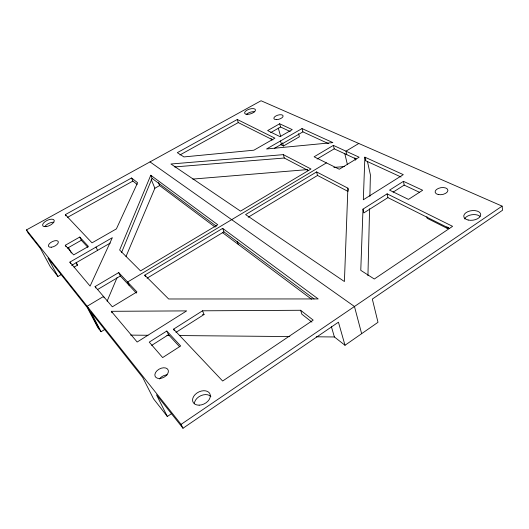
<?xml version="1.0" encoding="UTF-8"?>
<svg xmlns="http://www.w3.org/2000/svg" width="529" height="529" viewBox="0 0 529 529"><rect width="100%" height="100%" fill="white"/><g stroke="black" fill="none" stroke-linecap="round" stroke-linejoin="round"><path stroke-width="0.79" d="M367.939 275.695L369.579 208.763M369.883 196.371L370.406 174.887L367.45 161.431M401.055 177.03L365.665 160.743L365.718 159.136M362.987 209.134L360.771 270.345L374.294 279.014L452.593 226.333L387.122 193.845L362.987 209.134L363.866 212.909L387.909 197.628L449.557 228.541M364.871 157.159L363.33 199.77L403.29 174.636L364.871 157.159L365.665 160.743M347.89 188.159L344.412 281.534L245.588 214.576L316.6 171.918L347.89 188.159L348.426 190.354M121.518 252.604L152.048 178.372L150.765 175.244L119.64 250.025L140.535 270.894L217.763 224.739L150.765 175.244M107.089 301.199L117.035 277.699M126.014 256.472L154.871 188.245L159.613 185.573L215.164 227.12M331.399 326.717L334.394 336.966L345.001 345.265L377.997 322.3L372.323 299.077L502.55 210.231L502.107 206.125L261.062 100.755L26.45 229.923L28.11 232.972L40.449 248.531L50.268 266.676L57.932 276.475L61.437 274.445M171.409 413.738L167.336 416.475L156.465 394.806L182.994 428.245L338.448 322.187L345.001 345.265M182.994 428.245L181.09 424.37L502.107 206.125M426.896 216.705L427.174 218.292L447.25 228.389L448.618 227.47M175.945 332.397L204.062 314.517L202.528 310.807L173.591 329.144L174.259 330.618M151.697 345.364L168.5 334.698L179.589 346.72M393.08 192.159L404.182 185.11L419.662 192.384M166.807 331.022L149.257 342.118L162.654 357.578L180.673 345.979L166.807 331.022L168.5 334.698M403.462 181.335L389.529 190.142L408.467 199.4L422.664 190.261L403.462 181.335L404.182 185.11M57.932 276.475L47.994 258.046L87.311 307.62L97.739 327.418L101.099 331.716L105.126 329.243M147.075 278.194L223.932 231.861L314.067 298.931M248.194 217.24L317.532 175.443L348.049 191.438M326.419 162.886L127.595 282.023L129.241 285.488M358.801 143.478L345.973 151.168L346.806 154.68M144.781 275.14L222.656 228.356L318.2 298.938L168.652 298.984L144.781 275.14L145.415 276.528M97.515 289.581L120.341 276.006L136.37 293.092M317.089 159.031L334.229 148.841L356.288 159.084M95.088 286.586L118.708 272.587L136.912 291.915L112.34 306.813L95.088 286.586L95.782 287.948M333.376 145.382L314.114 156.796L339.274 169.24L359.125 157.206L333.376 145.382L334.229 148.841M74.053 267.145L77.558 265.122L76.097 262.278M280.648 144.602L283.445 146.011L299.407 136.773L298.561 133.665M71.607 265.366L110.349 243.003M274.511 148.265L302.912 131.873L328.582 143.683M69.907 262.1L112.353 237.68L90.095 286.09L69.907 262.1L70.588 263.402M302.026 128.567L266.55 148.98L332.867 142.599L302.026 128.567L302.912 131.873M67.613 248.075L81.34 240.265L87.867 247.341M270.716 132.607L280.582 127L290.209 131.523M65.272 245.264L79.747 237.065L88.429 246.441L73.637 254.912L65.272 245.264L65.933 246.547M279.662 123.773L267.641 130.584L280.033 136.641L292.266 129.631L279.662 123.773L280.582 127M67.593 217.313L132.878 181.077L137.123 184.416M179.933 154.964L238.275 122.589L272.924 139.96M65.325 214.629L131.556 177.989L137.613 182.723L116.393 228.892L92.006 242.851L65.325 214.629L65.946 215.858M237.283 119.494L177.314 152.669L183.947 156.921L253.894 150.196L274.908 138.162L237.283 119.494L238.275 122.589M283.326 154.647L170.946 164.003L240.51 211.137L310.999 169.009L283.326 154.647L284.304 158.019L308.308 170.602M174.623 166.933L284.304 158.019M192.807 179.086L307.62 169.597M333.865 167.428L344.524 166.549M111.315 311.31L186.658 310.893L137.163 342.025L111.315 311.31L112.022 312.712M202.528 310.807L300.617 310.272L313.194 320.111L222.649 381.032L173.591 329.144M202.481 314.524L204.062 314.517M130.656 335.115L147.975 335.274M166.952 335.446L169.425 335.472M179.324 335.558L289.852 336.563M316.249 336.801L334.394 336.966M150.011 161.894L354.463 306.503L361.638 333.687M152.048 178.372L216.414 226.267M222.438 232.562L311.541 299.202M311.912 322.108L301.867 314.193L300.617 310.272M76.553 263.938L77.558 265.122M26.45 229.923L181.09 424.37M167.336 416.475L153.522 398.8L142.698 377.448L90.638 311.806L101.099 331.716M99.412 329.56L87.153 306.258L103.505 296.458L104.206 297.84M68.42 247.36L71.342 253.041M79.747 237.065L81.34 240.265M96.007 247.083L97.614 250.356M118.708 272.587L120.341 276.006M131.556 177.989L132.878 181.077M151.195 179.324L154.871 188.245M158.402 182.598L159.613 185.573M222.656 228.356L223.932 231.861M237.204 241.323L238.308 244.431M271.099 138.499L271.556 140.026M278.294 128.137L280.76 136.687M282.552 142.903L283.445 146.011M280.515 140.945L281.468 144.252M316.6 171.918L317.532 175.443M344.756 153.436L347.421 164.671M354.833 157.86L355.376 160.201M387.122 193.845L387.909 197.628M446.992 226.762L447.25 228.389M246.164 114.614A5.66 2.447 -17.7 0 1 254.634 111.745M194.355 403.753A9.377 6.566 -27.1 0 1 200.987 395.619A9.377 6.566 -27.1 0 1 210.886 396.558M159.447 378.995A7.201 4.735 -28.1 0 1 167.131 374.876M44.786 226.557A6.335 2.876 -25.8 0 1 53.813 222.233M464.594 218.96A8.504 4.834 -7.1 0 1 471.544 214.787A8.504 4.834 -7.1 0 1 480.008 216.354M247.559 114.363A5.68 2.433 -17.7 0 0 255.494 109.946A5.68 2.433 -17.7 0 0 247.069 110.111A5.68 2.433 -17.7 0 0 247.559 114.363M276.502 119.627A4.801 2.123 -16.8 0 0 283.101 115.884A4.801 2.123 -16.8 0 0 275.84 115.99A4.801 2.123 -16.8 0 0 276.502 119.627M199.162 405.174A9.416 6.546 -27 0 0 210.046 394.131A9.416 6.546 -27 0 0 195.155 394.522A9.416 6.546 -27 0 0 199.162 405.174M159.573 378.5A7.254 4.708 -27.9 0 0 168.255 370.247A7.254 4.708 -27.9 0 0 157.067 370.657A7.254 4.708 -27.9 0 0 159.573 378.5M45.937 226.65A6.355 2.863 -25.7 0 0 54.269 220.527A6.355 2.863 -25.7 0 0 45.097 221.598A6.355 2.863 -25.7 0 0 45.937 226.65M51.26 247.228A5.422 2.559 -26.3 0 0 58.349 241.885A5.422 2.559 -26.3 0 0 50.506 242.705A5.422 2.559 -26.3 0 0 51.26 247.228M468.152 220.031A8.537 4.821 -7.3 0 0 480.716 214.589A8.537 4.821 -7.3 0 0 467.821 211.673A8.537 4.821 -7.3 0 0 468.152 220.031M438.257 194.54A6.467 3.498 -9.3 0 0 447.911 190.414A6.467 3.498 -9.3 0 0 438.356 188.41A6.467 3.498 -9.3 0 0 438.257 194.54"/></g></svg>
